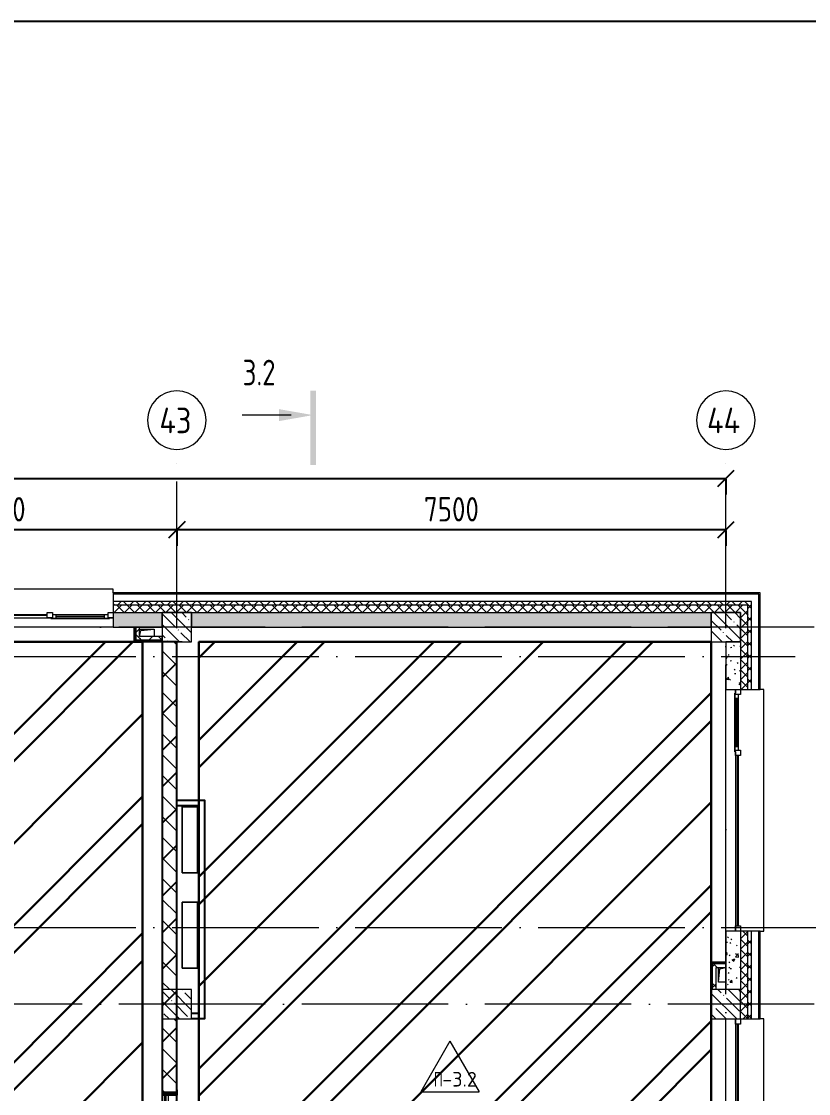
# Model space of a CAD drawing. Header units: millimetres. Extents: x -68946 to 690821, y -552984 to 293768.
# Drawn here: x 171179 to 181932, y -206151 to -191506 of the extents above; entities that cross this region are included whole.
import ezdxf

# ---------------------------------------------------------------- set-up
doc = ezdxf.new("R2010")
doc.units = ezdxf.units.MM
doc.linetypes.add('ADSK_Линия сетки', pattern=[2500, 2000, -250, 0, -250])
doc.linetypes.add('ADSK_Скрыто', pattern=[600, 300, -300])
doc.layers.get('Defpoints').update_dxf_attribs({"color": 250})
for name, color, linetype, lineweight in [('0) блоки', 250, 'Continuous', 25), ('1.2) Стяжка 6 вып.', 30, 'Continuous', 30), ('1.3) Звуко-изол           6 вып.', 90, 'Continuous', 30), ('1.4) Стяжка 6 вып.', 30, 'Continuous', 30), ('A-____-____-DIMS', 250, 'Continuous', 9), ('A-DETL-____-OTLN', 250, 'Continuous', 5), ('A-DETL-GENF-OTLN', 250, 'Continuous', 5), ('A-DOOR-____-MCUT', 250, 'Continuous', 5), ('A-DOOR-____-OTLN', 250, 'Continuous', 5), ('A-DOOR-FRAM-MCUT', 250, 'Continuous', 5), ('A-DOOR-FRAM-OTLN', 250, 'Continuous', 5), ('A-DOOR-GLAZ-MCUT', 250, 'Continuous', 5), ('A-FLOR-____-IDEN', 250, 'Continuous', 9), ('A-FLOR-____-OTLN', 250, 'Continuous', 9), ('A-GLAZ-____-MCUT', 250, 'Continuous', 9), ('A-GLAZ-____-OTLN', 250, 'Continuous', 5), ('A-WALL-____-MCUT', 250, 'Continuous', 13), ('A-WALL-____-PATT', 250, 'Continuous', 13), ('A-WALL-FNSH-MCUT', 250, 'Continuous', 13), ('G-____-____-SYMB', 250, 'ADSK_Скрыто', 9), ('I-WALL-____-OTLN', 250, 'Continuous', 9), ('S-COLS-____-MCUT', 250, 'Continuous', 25), ('S-COLS-____-OTLN', 250, 'Continuous', 9), ('S-GRID-____-IDEN', 250, 'Continuous', 9), ('S-GRID-____-OTLN', 250, 'Continuous', 9), ('Обобщенные модели', 250, 'Continuous', 9)]:
    doc.layers.add(name, color=color, linetype=linetype, lineweight=lineweight)
doc.styles.add('GOST Common', font='', dxfattribs={"width": 0.9, "height": 350})
doc.styles.add('GOST Common_2', font='', dxfattribs={"width": 0.8, "height": 350})
doc.styles.add('ISOCPEUR_2', font='isocpeur.ttf', dxfattribs={"height": 160})
doc.styles.get("Standard").update_dxf_attribs({"font": 'ГОСТ тип А.ttf'})
doc.styles.get('GOST Common').set_extended_font_data('GOST Common')
doc.styles.get('GOST Common_2').set_extended_font_data('GOST Common')
doc.dimstyles.new('А3', dxfattribs={"dimtxt": 333, "dimasz": 222, "dimexe": 222, "dimexo": 111, "dimgap": 111, "dimtad": 1, "dimtoh": 1, "dimdec": 0, "dimrnd": 0.0015, "dimzin": 0, "dimdsep": 46, "dimtxsty": 'Standard', "dimblk": 'OBLIQUE', "dimcen": 0, "dimclrd": 7, "dimclre": 7, "dimclrt": 7, "dimadec": 0, "dimazin": 0, "dimtfac": 1, "dimtdec": 0, "dimtofl": 0, "dimtmove": 0, "dimatfit": 3, "dimfxl": 1, "dimtolj": 1, "dimtzin": 0, "dimarcsym": 0})
pattern_1 = [(135, (28052.9, -258555.93), (-84.85281, -84.85281), []), (225, (28052.9, -258555.93), (84.85281, -84.85281), [])]
pattern_2 = [(45, (28052.91, -258555.93), (-70.71068, 70.71068), []), (135, (28052.91, -258555.93), (-70.71068, -70.71068), [])]
pattern_3 = [(135, (28052.9, -258555.93), (-142.5612, -142.5612), []), (135, (28195.47, -258555.93), (-142.5612, -142.5612), [252.016, -50.403, 3.353, -47.05])]
pattern_4 = [(50, (28052.9, -258555.93), (364.36793, -31.8783), [38.1, -419.1]), (355, (28052.9, -258555.93), (-70.48585, 382.1133), [30.48, -335.28]), (100.451, (28083.27, -258558.6), (293.885, 350.2334), [32.38, -356.18]), (46.184, (28052.9, -258454.33), (542.1585, -84.0858), [57.15, -628.65]), (96.636, (28098.1, -258461.34), (474.8049, 494.8554), [48.57, -534.27]), (351.184, (28052.9, -258454.33), (474.8102, 494.85), [45.72, -502.92]), (21, (28103.7, -258479.73), (303.22847, -204.53046), [38.1, -419.1]), (326, (28103.7, -258479.73), (123.6039, 368.37604), [30.48, -335.28]), (71.451, (28128.97, -258496.77), (426.8341, 163.8427), [32.38, -356.18]), (37.5, (28052.9, -258555.93), (6.17665, 169.11015), [16.764, -314.452, 16.764, -323.596, -336.55]), (37.5, (28052.9, -258555.93), (6.17665, 169.11015), [-671.576, 16.764, -319.786]), (7.5, (28052.9, -258555.93), (133.63888, 200.3615), [16.764, -177.292, 16.764, -306.832, -128.27]), (7.5, (28052.9, -258555.93), (133.63888, 200.3615), [-517.652, 16.764, -111.506]), (327.5, (27939.62, -258555.93), (271.18182, -11.45836), [16.764, -110.236, 16.764, -379.476, -525.78]), (327.5, (27939.62, -258555.93), (271.18182, -11.45836), [-523.24, 16.764, -509.016]), (317.5, (27888.82, -258555.93), (296.2585, 50.85285), [16.764, -148.336, 16.764, -246.38, -373.38]), (317.5, (27888.82, -258555.93), (296.2585, 50.85285), [-428.244, 16.764, -356.616])]
pattern_5 = [(45, (28052.9, -258555.93), (-141.42136, 141.42136), []), (135, (28052.9, -258555.93), (-141.42136, -141.42136), [])]

# ---------------------------------------------------------------- blocks, each defined once
blk = doc.blocks.new('Окно_СКБ_2Ст1 - Окно_СКБ_2Ст 3300_ОК2л-29018870-АР1_Маркировочный план 3 этажа секция 2_3')
at = {"layer": 'A-GLAZ-____-MCUT'}
for p, q in [((-1650, -195), (-1650, -125)), ((-1650, -125), (-1580, -125)), ((-1580, -125), (-1580, -195)), ((-820, -195), (-820, -125)), ((-820, -125), (-750, -125)), ((-750, -125), (-750, -195)), ((1580, -195), (1580, -125)), ((1580, -125), (1650, -125)), ((1650, -125), (1650, -195)), ((-1580, -195), (-1650, -195)), ((-1580, -195), (-1600, -195)), ((-1600, -195), (-1600, -205)), ((-1600, -205), (-800, -205)), ((-800, -205), (-1600, -205)), ((-820, -155), (-1580, -155)), ((-1580, -155), (-1580, -195)), ((-1530, -205), (-1530, -155)), ((-870, -205), (-870, -155)), ((-820, -195), (-820, -155)), ((-750, -195), (-820, -195)), ((-800, -195), (-820, -195)), ((-800, -205), (-800, -195)), ((1650, -195), (1580, -195))]:
    blk.add_line(p, q, dxfattribs=at)
at = {"layer": 'A-GLAZ-____-MCUT', "lineweight": 5}
for p, q in [((-1530, -175), (-870, -175)), ((-870, -185), (-1530, -185)), ((1580, -155), (-750, -155)), ((1580, -165), (-750, -165))]:
    blk.add_line(p, q, dxfattribs=at)
at = {"layer": 'A-GLAZ-____-OTLN'}
for p, q in [((-1650, -195), (-1600, -195)), ((-800, -195), (1650, -195))]:
    blk.add_line(p, q, dxfattribs=at)
blk = doc.blocks.new('Окно_СКБ_2Ст1 - Окно_СКБ_2Ст 3300_ОК2-29018964-АР1_Маркировочный план 3 этажа секция 2_3')
at = {"layer": 'A-GLAZ-____-MCUT'}
for p, q in [((-1650, -195), (-1650, -125)), ((-1650, -125), (-1580, -125)), ((-1580, -125), (-1580, -195)), ((750, -195), (750, -125)), ((750, -125), (820, -125)), ((820, -125), (820, -195)), ((1580, -195), (1580, -125)), ((1580, -125), (1650, -125)), ((1650, -125), (1650, -195)), ((-1580, -195), (-1650, -195)), ((820, -195), (750, -195)), ((820, -195), (800, -195)), ((800, -195), (800, -205)), ((800, -205), (1600, -205)), ((1600, -205), (800, -205)), ((1580, -155), (820, -155)), ((820, -155), (820, -195)), ((870, -205), (870, -155)), ((1530, -205), (1530, -155)), ((1580, -195), (1580, -155)), ((1650, -195), (1580, -195)), ((1600, -195), (1580, -195)), ((1600, -205), (1600, -195))]:
    blk.add_line(p, q, dxfattribs=at)
at = {"layer": 'A-GLAZ-____-MCUT', "lineweight": 5}
for p, q in [((750, -155), (-1580, -155)), ((750, -165), (-1580, -165)), ((870, -175), (1530, -175)), ((1530, -185), (870, -185))]:
    blk.add_line(p, q, dxfattribs=at)
at = {"layer": 'A-GLAZ-____-OTLN'}
for p, q in [((-1650, -195), (800, -195)), ((1600, -195), (1650, -195))]:
    blk.add_line(p, q, dxfattribs=at)
blk = doc.blocks.new('WNW_Отлив1 - Отлив_металлический 2-28598290-АР1_Маркировочный план 3 этажа секция 2_3')
at = {"layer": 'A-GLAZ-____-OTLN'}
for p, q in [((1650, 320), (-1650, 320)), ((-1650, 320), (-1650, 270)), ((1650, 270), (1650, 320))]:
    blk.add_line(p, q, dxfattribs=at)
blk = doc.blocks.new('Дверь_СКБ_2Ст_Фрамуга2 - Н_ВВ-3_2500x2600h_Учебные помещения_Фрамуга слева-V1-АР1_Маркировочный план 3 этажа секция 2_3')
at = {"layer": 'A-DOOR-____-OTLN'}
h = blk.add_hatch(dxfattribs=at)
h.set_pattern_fill('FP_3', color=256, style=0, pattern_type=2)
h.set_pattern_definition([(135, (1051.41, 164.685), (-14.1421, -14.1421), []), (225, (1051.41, 164.685), (14.1421, -14.1421), [])])
h.paths.add_polyline_path([(1237.5, 100), (1237.5, -100), (1262.5, -100), (1262.5, 100)])
at = {"layer": 'A-DOOR-FRAM-OTLN'}
h = blk.add_hatch(dxfattribs=at)
h.set_pattern_fill('FP_4', color=256, style=0, pattern_type=2)
h.set_pattern_definition([(45, (-1071.384, 164.685), (-14.1421, 14.1421), []), (135, (-1071.384, 164.685), (-14.1421, -14.1421), [])])
h.paths.add_polyline_path([(-1237.5, -100), (-1212.5, -100), (-1212.5, 100), (-1237.5, 100)])
at = {"layer": 'A-DOOR-____-MCUT'}
for p, q in [((-1187.5, 1100), (-1187.5, 100)), ((-1137.5, 1100), (-1187.5, 1100)), ((-1137.5, 100), (-1137.5, 1100)), ((-1187.5, 100), (-1137.5, 100))]:
    blk.add_line(p, q, dxfattribs=at)
at = {"layer": 'A-DOOR-____-OTLN'}
for centre, radius, start, end in [((-1197.5, 100), 500, 360, 30), ((-177.5, 100), 520, 150, 180)]:
    blk.add_arc(centre, radius, start, end, dxfattribs=at)
at = {"layer": 'A-DOOR-FRAM-MCUT'}
for p, q in [((-1197.5, 108), (-1267.5, 108)), ((-1267.5, 108), (-1267.5, 100)), ((-1267.5, 100), (-1197.5, 100)), ((-1212.5, 100), (-1237.5, 100)), ((-1237.5, 100), (-1237.5, -100)), ((-1187.5, 100), (-1212.5, 100)), ((-1212.5, 100), (-1212.5, 20)), ((-1212.5, -100), (-1212.5, 100)), ((-1212.5, 20), (-1177.5, 20)), ((-1197.5, 20), (-1212.5, 20)), ((-1212.5, 20), (-1212.5, -100)), ((-1197.5, 100), (-1197.5, 108)), ((-1197.5, -100), (-1197.5, 20)), ((-1187.5, 60), (-1187.5, 100)), ((-1177.5, 60), (-1187.5, 60)), ((-1177.5, 20), (-1177.5, 60)), ((-187.5, 60), (-197.5, 60)), ((-197.5, 60), (-197.5, 20)), ((-197.5, 20), (-162.5, 20)), ((-187.5, 100), (-187.5, 60)), ((-162.5, 100), (-187.5, 100)), ((-177.5, 108), (-177.5, 100)), ((-107.5, 108), (-177.5, 108)), ((-177.5, 100), (-177.5, 20)), ((-177.5, 12), (-177.5, 20)), ((-107.5, 12), (-177.5, 12)), ((-62.5, 100), (-162.5, 100)), ((-162.5, 20), (-162.5, 100)), ((-162.5, 20), (-162.5, 100)), ((-62.5, 20), (-162.5, 20)), ((-117.5, 108), (-117.5, 100)), ((-47.5, 108), (-117.5, 108)), ((-117.5, 20), (-117.5, 12)), ((-117.5, 12), (-47.5, 12)), ((-107.5, 100), (-107.5, 108)), ((-107.5, 20), (-107.5, 12)), ((-62.5, 100), (-62.5, 20)), ((-47.5, 100), (-47.5, 108)), ((-47.5, 100), (-47.5, 20)), ((-47.5, 100), (1237.5, 100)), ((-47.5, 12), (-47.5, 20)), ((1237.5, 20), (-47.5, 20)), ((1292.5, 108), (1222.5, 108)), ((1222.5, 108), (1222.5, 100)), ((1222.5, 100), (1222.5, 20)), ((1222.5, 100), (1292.5, 100)), ((1237.5, 20), (1222.5, 20)), ((1222.5, 20), (1222.5, -100)), ((1237.5, 100), (1237.5, 20)), ((1262.5, 100), (1237.5, 100)), ((1237.5, 100), (1237.5, -100)), ((1237.5, -100), (1237.5, 20)), ((1262.5, -100), (1262.5, 100)), ((1292.5, 100), (1292.5, 108)), ((-1197.5, -100), (-1267.5, -100)), ((-1267.5, -100), (-1267.5, -108)), ((-1267.5, -108), (-1197.5, -108)), ((-1237.5, -100), (-1212.5, -100)), ((-1212.5, -100), (-1197.5, -100)), ((-1197.5, -108), (-1197.5, -100)), ((1222.5, -100), (1237.5, -100)), ((1292.5, -100), (1222.5, -100)), ((1222.5, -100), (1222.5, -108)), ((1222.5, -108), (1292.5, -108)), ((1237.5, -100), (1262.5, -100)), ((1292.5, -108), (1292.5, -100))]:
    blk.add_line(p, q, dxfattribs=at)
at = {"layer": 'A-DOOR-GLAZ-MCUT'}
for p, q in [((1222.5, 70), (-62.5, 70)), ((1222.5, 50), (-62.5, 50))]:
    blk.add_line(p, q, dxfattribs=at)
blk = doc.blocks.new('BSC_Колонна _Прямоугольная - 400x400-V104-АР1_Маркировочный план 3 этажа секция 2_3')
at = {"layer": 'S-COLS-____-OTLN', "lineweight": 5}
h = blk.add_hatch(dxfattribs=at)
h.set_pattern_fill('FP_79', color=256, style=0, pattern_type=2)
h.set_pattern_definition([(135, (-145249.98, -53625), (-142.56192, -142.56192), []), (135, (-145107.42, -53625), (-142.56192, -142.56192), [252.016, -50.403, 3.353, -47.05])])
h.paths.add_polyline_path([(64, -200), (200, -200), (200, 200), (-200, 200), (-200, -200), (0, -200)])
at = {"layer": 'S-COLS-____-MCUT', "lineweight": 5}
for p, q in [((200, 200), (-200, 200)), ((-200, 200), (-200, -200)), ((200, -200), (200, 200)), ((-200, -200), (200, -200))]:
    blk.add_line(p, q, dxfattribs=at)
blk = doc.blocks.new('BSC_Колонна _Прямоугольная - 400x400-V105-АР1_Маркировочный план 3 этажа секция 2_3')
at = {"layer": 'S-COLS-____-OTLN', "lineweight": 5}
h = blk.add_hatch(dxfattribs=at)
h.set_pattern_fill('FP_80', color=256, style=0, pattern_type=2)
h.set_pattern_definition([(135, (-152749.98, -53625), (-142.56192, -142.56192), []), (135, (-152607.42, -53625), (-142.56192, -142.56192), [252.016, -50.403, 3.353, -47.05])])
h.paths.add_polyline_path([(0, -200), (200, -200), (200, 200), (-200, 200), (-200, -200), (-88, -200)])
at = {"layer": 'S-COLS-____-MCUT', "lineweight": 5}
for p, q in [((200, 200), (-200, 200)), ((-200, 200), (-200, -200)), ((200, -200), (200, 200)), ((-200, -200), (200, -200))]:
    blk.add_line(p, q, dxfattribs=at)
blk = doc.blocks.new('_Wn_-As_OpeningMEP_floor__Rectangular - _Wn_-As_OpeningMEP_floor__Rectangular-34851889-АР1_Маркировочный план 3 этажа секция 2_3')
at = {"layer": 'A-DETL-GENF-OTLN', "lineweight": 5}
for p, q in [((-32, 132), (50, 150)), ((-50, -50), (-32, 132))]:
    blk.add_line(p, q, dxfattribs=at)
blk = doc.blocks.new('_Wn_-As_OpeningMEP_floor__Rectangular - _Wn_-As_OpeningMEP_floor__Rectangular-35307840-АР1_Маркировочный план 3 этажа секция 2_3')
at = {"layer": 'A-DETL-GENF-OTLN', "lineweight": 5}
for p, q in [((-100, 0), (-82, 82)), ((-82, 82), (100, 100))]:
    blk.add_line(p, q, dxfattribs=at)
blk = doc.blocks.new('Ось сетки - Круг_Ø8 мм-39983606-АР1_Маркировочный план 3 этажа секция 2_3')
at = {"layer": 'S-GRID-____-IDEN'}
for start, end in [(360, 180), (180, 360)]:
    blk.add_arc((0, 0), 4, start, end, dxfattribs=at)
blk = doc.blocks.new('_Oblique')
at = {"color": 0, "linetype": 'ByBlock', "lineweight": -2}
blk.add_line((-0.5, -0.5), (0.5, 0.5), dxfattribs=at)
blk = doc.blocks.new('*D4423')
at = {"layer": 'A-____-____-DIMS', "color": 7, "lineweight": -2, "transparency": 16777216}
for p, q in [((168403, -198447), (173303, -198447)), ((168403, -198458), (168403, -198669)), ((173303, -198458), (173303, -198669))]:
    blk.add_line(p, q, dxfattribs=at)
at = {"layer": 'Defpoints', "color": 0, "lineweight": 30, "transparency": 16777216}
for p in [(168403, -198347), (173303, -198347), (173303, -198447)]:
    blk.add_point(p, dxfattribs=at)
at = {"layer": 'A-____-____-DIMS', "color": 7, "lineweight": -2, "transparency": 16777216, "xscale": 222, "yscale": 222, "zscale": 222, "rotation": 180}
blk.add_blockref('_Oblique', (168403, -198447), dxfattribs=at)
at = {"layer": 'A-____-____-DIMS', "color": 7, "lineweight": -2, "transparency": 16777216, "xscale": 222, "yscale": 222, "zscale": 222}
blk.add_blockref('_Oblique', (173303, -198447), dxfattribs=at)
at = {"layer": 'A-____-____-DIMS', "color": 7, "transparency": 16777216, "insert": (170853, -198170), "char_height": 333, "width": 2.57, "attachment_point": 5}
blk.add_mtext('\\A1;4900', dxfattribs=at)
blk = doc.blocks.new('*D4424')
at = {"layer": 'A-____-____-DIMS', "color": 7, "lineweight": -2, "transparency": 16777216}
for p, q in [((173303, -198447), (180803, -198447)), ((173303, -198458), (173303, -198669)), ((180803, -198458), (180803, -198669))]:
    blk.add_line(p, q, dxfattribs=at)
at = {"layer": 'Defpoints', "color": 0, "lineweight": 30, "transparency": 16777216}
for p in [(173303, -198347), (180803, -198347), (180803, -198447)]:
    blk.add_point(p, dxfattribs=at)
at = {"layer": 'A-____-____-DIMS', "color": 7, "lineweight": -2, "transparency": 16777216, "xscale": 222, "yscale": 222, "zscale": 222, "rotation": 180}
blk.add_blockref('_Oblique', (173303, -198447), dxfattribs=at)
at = {"layer": 'A-____-____-DIMS', "color": 7, "lineweight": -2, "transparency": 16777216, "xscale": 222, "yscale": 222, "zscale": 222}
blk.add_blockref('_Oblique', (180803, -198447), dxfattribs=at)
at = {"layer": 'A-____-____-DIMS', "color": 7, "transparency": 16777216, "insert": (177053, -198170), "char_height": 333, "width": 2.48, "attachment_point": 5}
blk.add_mtext('\\A1;7500', dxfattribs=at)
blk = doc.blocks.new('*D4426')
at = {"layer": 'A-____-____-DIMS', "color": 7, "lineweight": -2, "transparency": 16777216}
for p, q in [((97203, -197747), (180803, -197747)), ((97203, -197758), (97203, -197969)), ((180803, -197758), (180803, -197969))]:
    blk.add_line(p, q, dxfattribs=at)
at = {"layer": 'Defpoints', "color": 0, "lineweight": 30, "transparency": 16777216}
for p in [(97203, -197647), (180803, -197647), (180803, -197747)]:
    blk.add_point(p, dxfattribs=at)
at = {"layer": 'A-____-____-DIMS', "color": 7, "lineweight": -2, "transparency": 16777216, "xscale": 222, "yscale": 222, "zscale": 222, "rotation": 180}
blk.add_blockref('_Oblique', (97203, -197747), dxfattribs=at)
at = {"layer": 'A-____-____-DIMS', "color": 7, "lineweight": -2, "transparency": 16777216, "xscale": 222, "yscale": 222, "zscale": 222}
blk.add_blockref('_Oblique', (180803, -197747), dxfattribs=at)
at = {"layer": 'A-____-____-DIMS', "color": 7, "transparency": 16777216, "insert": (139003, -197470), "char_height": 333, "width": 3.1, "attachment_point": 5}
blk.add_mtext('\\A1;83600', dxfattribs=at)
blk = doc.blocks.new('AAR_СКБ_Марка_Перекрытия - Марка пола-17325028-АР1_Маркировочный план 3 этажа секция 2_3')
at = {"layer": 'A-FLOR-____-IDEN'}
for p, q in [((0, 6.93), (-4, 0)), ((0, 6.93), (4, 0)), ((-4, 0), (4, 0))]:
    blk.add_line(p, q, dxfattribs=at)
blk = doc.blocks.new('Разрез - Номер вида спереди_3_5 мм-32550530-АР1_Маркировочный план 3 этажа секция 2_3')
at = {"layer": 'G-____-____-SYMB', "linetype": 'Continuous'}
for points in [[(9.8, 0.4), (9.8, -0.39), (-0.33, -0.39), (-0.33, 0.4)], [(2.18, -4.67), (3, 0), (3.82, -4.67)]]:
    blk.add_hatch(color=256, dxfattribs=at).paths.add_polyline_path(points)
at = {"layer": 'G-____-____-SYMB', "linetype": 'Continuous', "lineweight": 20}
blk.add_line((3, -3), (3, -9.66), dxfattribs=at)

msp = doc.modelspace()

# ---------------------------------------------------------------- hatches: boundary and pattern name
at = {"layer": '0) блоки'}
h = msp.add_hatch(dxfattribs=at)
h.set_pattern_fill('ANSI31', color=256, scale=111)
h.set_pattern_definition([(45, (15765.3, -311451.93), (-249.2021, 249.2021), [])])
h.paths.add_polyline_path([(173103.2025, -258330.9286), (173303.2245, -258330.9286), (173302.9057, -199980.9286), (173102.8838, -199980.9286)])
at = {"layer": '1.2) Стяжка 6 вып.', "lineweight": 30}
h = msp.add_hatch(dxfattribs=at)
h.set_pattern_fill('ANSI31', color=256, scale=333)
h.paths.add_polyline_path([(168744.8482, -232848.7237), (165003.6855, -232848.7237), (165003.6855, -230577.8929), (168744.8482, -230577.8929), (168744.8482, -224829.3261), (164833.2162, -224829.3261), (164833.2162, -221125.1731), (168744.8482, -221125.1731), (168744.8482, -213028.6273), (164947.8838, -213028.6273), (164947.8838, -210186.4206), (168744.8482, -210186.4206), (168744.8482, -199980.9286), (172833.1936, -199980.9286), (172833.1936, -258343.4286), (168744.8482, -258343.4286), (168744.8482, -248036.2565), (164977.9057, -248036.2565), (164977.9057, -245910.0791), (168744.8482, -245910.0791)])
h = msp.add_hatch(dxfattribs=at)
h.set_pattern_fill('ANSI31', color=256, scale=333)
h.paths.add_polyline_path([(173602.9057, -210485.9286), (180602.8838, -210485.9286), (180602.8838, -199980.9286), (173602.9057, -199980.9286)])
at = {"layer": '1.3) Звуко-изол           6 вып.', "lineweight": 30}
h = msp.add_hatch(dxfattribs=at)
h.set_pattern_fill('ANSI31', color=256, scale=500)
h.paths.add_polyline_path([(168744.8482, -232848.7237), (165003.6855, -232848.7237), (165003.6855, -230577.8929), (168744.8482, -230577.8929), (168744.8482, -224829.3261), (164833.2162, -224829.3261), (164833.2162, -221125.1731), (168744.8482, -221125.1731), (168744.8482, -213028.6273), (164947.8838, -213028.6273), (164947.8838, -210186.4206), (168744.8482, -210186.4206), (168744.8482, -199980.9286), (172833.1936, -199980.9286), (172833.1936, -258343.4286), (168744.8482, -258343.4286), (168744.8482, -248036.2565), (164977.9057, -248036.2565), (164977.9057, -245910.0791), (168744.8482, -245910.0791)])
h = msp.add_hatch(dxfattribs=at)
h.set_pattern_fill('ANSI31', color=256, scale=500)
h.paths.add_polyline_path([(173602.9057, -210485.9286), (180602.8838, -210485.9286), (180602.8838, -199980.9286), (173602.9057, -199980.9286)])
at = {"layer": '1.4) Стяжка 6 вып.', "lineweight": 30}
h = msp.add_hatch(dxfattribs=at)
h.set_pattern_fill('ANSI32', color=256, scale=333)
h.paths.add_polyline_path([(168744.8482, -232848.7237), (165003.6855, -232848.7237), (165003.6855, -230577.8929), (168744.8482, -230577.8929), (168744.8482, -224829.3261), (164833.2162, -224829.3261), (164833.2162, -221125.1731), (168744.8482, -221125.1731), (168744.8482, -213028.6273), (164947.8838, -213028.6273), (164947.8838, -210186.4206), (168744.8482, -210186.4206), (168744.8482, -199980.9286), (172833.1936, -199980.9286), (172833.1936, -258343.4286), (168744.8482, -258343.4286), (168744.8482, -248036.2565), (164977.9057, -248036.2565), (164977.9057, -245910.0791), (168744.8482, -245910.0791)])
h = msp.add_hatch(dxfattribs=at)
h.set_pattern_fill('ANSI32', color=256, scale=333)
h.paths.add_polyline_path([(173602.9057, -210485.9286), (180602.8838, -210485.9286), (180602.8838, -199980.9286), (173602.9057, -199980.9286)])
at = {"layer": 'A-WALL-____-PATT', "lineweight": 15}
h = msp.add_hatch(dxfattribs=at)
h.set_pattern_fill('FP_48', color=256, style=0, pattern_type=2)
h.set_pattern_definition(pattern_1)
h.paths.add_polyline_path([(181152.9057, -199480.9286), (181152.8838, -199430.9286), (172431.9051, -199430.9286), (172431.9051, -199480.9286), (181102.9057, -199480.9286)])
h.paths.add_polyline_path([(169120.9935, -199480.9286), (169131.9051, -199480.9286), (169131.9051, -199430.9286), (167867.9057, -199430.9286), (167867.9057, -199480.9286), (168783.0927, -199480.9286)])
h.paths.add_polyline_path([(165884.5643, -199480.9286), (166667.9057, -199480.9286), (166667.9057, -199430.9286), (164452.8838, -199430.9286), (164452.8838, -199480.9286), (164761.7016, -199480.9286)])
h = msp.add_hatch(dxfattribs=at)
h.set_pattern_fill('FP_49', color=256, style=0, pattern_type=2)
h.set_pattern_definition(pattern_2)
h.paths.add_polyline_path([(173102.8838, -199580.9286), (181102.9057, -199580.9286), (181102.8838, -199480.9286), (172431.9051, -199480.9286), (172431.9051, -199580.9286), (172992.8838, -199580.9286)])
h.paths.add_polyline_path([(169120.9935, -199580.9286), (169131.9051, -199580.9286), (169131.9051, -199480.9286), (167867.9057, -199480.9286), (167867.9057, -199580.9286), (168783.0927, -199580.9286)])
h.paths.add_polyline_path([(164751.9057, -199580.9286), (166667.9057, -199580.9286), (166667.9057, -199480.9286), (164552.8838, -199480.9286), (164552.9057, -199580.9276), (164751.4057, -199580.9286)])
h = msp.add_hatch(dxfattribs=at)
h.set_pattern_fill('FP_124', color=256, style=0, pattern_type=2)
h.set_pattern_definition(pattern_4)
h.paths.add_polyline_path([(173102.8838, -199780.9286), (173102.8838, -199580.9286), (172431.9051, -199580.9286), (172431.9051, -199780.9286), (172992.8838, -199780.9286)])
h.paths.add_polyline_path([(173502.8838, -199780.9286), (180602.8838, -199780.9286), (180602.8838, -199580.9286), (173502.8838, -199580.9286)])
h.paths.add_polyline_path([(168783.0927, -199780.9286), (169131.9051, -199780.9286), (169131.9051, -199580.9286), (168502.9057, -199580.9286), (168502.9057, -199780.9286), (168768.8205, -199780.9286)])
h = msp.add_hatch(dxfattribs=at)
h.set_pattern_fill('FP_49', color=256, style=0, pattern_type=2)
h.set_pattern_definition(pattern_2)
h.paths.add_polyline_path([(181002.9057, -258730.9286), (181102.9057, -258730.9286), (181102.9057, -257930.9292), (181002.9057, -257930.9292), (181002.9057, -258530.9286)])
h.paths.add_polyline_path([(181002.9057, -256230.9292), (181102.9057, -256230.9292), (181102.9057, -255530.9292), (181002.9057, -255530.9292)])
h.paths.add_polyline_path([(181102.9057, -254630.9292), (181102.9057, -253430.9292), (181002.9057, -253430.9292), (181002.9057, -254630.9292)])
h.paths.add_polyline_path([(181102.9057, -250130.9292), (181102.9057, -248930.9292), (181002.9057, -248930.9292), (181002.9057, -250130.9292)])
h.paths.add_polyline_path([(181102.9057, -247230.9292), (181102.9057, -246530.9292), (181002.9057, -246530.9292), (181002.9057, -247230.9292)])
h.paths.add_polyline_path([(181002.9057, -245630.9286), (181102.9057, -245630.9286), (181102.9057, -244430.9292), (181002.9057, -244430.9292), (181002.9057, -245230.9286)])
h.paths.add_polyline_path([(181085.7461, -243530.9292), (181102.9057, -243530.9292), (181102.9057, -242830.9292), (181002.9057, -242830.9292), (181002.9057, -243530.9292)])
h.paths.add_polyline_path([(181102.9057, -241130.9292), (181102.9057, -239930.9292), (181002.9057, -239930.9292), (181002.9057, -241130.9292)])
h.paths.add_polyline_path([(181002.9057, -236630.9292), (181102.9057, -236630.9292), (181102.9057, -235430.9292), (181002.9057, -235430.9292), (181002.9057, -236230.9286)])
h.paths.add_polyline_path([(181002.9057, -232130.9292), (181102.9057, -232130.9292), (181102.9057, -230930.9292), (181002.9057, -230930.9292), (181002.9057, -231730.9286)])
h.paths.add_polyline_path([(181002.9057, -229230.9292), (181102.9057, -229230.9292), (181102.9057, -228530.9292), (181002.9057, -228530.9292), (181002.9057, -229168.7475)])
h.paths.add_polyline_path([(181102.9057, -227630.9292), (181102.9057, -226430.9292), (181002.9057, -226430.9292), (181002.9057, -227630.9292)])
h.paths.add_polyline_path([(181102.9057, -223130.9292), (181102.9057, -221930.9292), (181002.9057, -221930.9292), (181002.9057, -223130.9292)])
h.paths.add_polyline_path([(181002.9057, -218630.9292), (181102.9057, -218630.9292), (181102.9057, -217430.9286), (181002.9057, -217430.9286), (181002.9057, -217830.9286)])
h.paths.add_polyline_path([(181102.9057, -216530.9286), (181102.9057, -215830.9286), (181002.9057, -215830.9286), (181002.9057, -216530.9286)])
h.paths.add_polyline_path([(181002.9057, -214130.9286), (181102.9057, -214130.9286), (181102.9057, -212930.9286), (181002.9057, -212930.9286), (181002.9057, -213520.9292)])
h.paths.add_polyline_path([(181002.9057, -211230.9286), (181102.9057, -211230.9286), (181102.9057, -210530.9292), (181002.9057, -210530.9292), (181002.9057, -210830.9286)])
h.paths.add_polyline_path([(181102.9057, -209630.9292), (181102.9057, -208430.9292), (181002.9057, -208430.9292), (181002.9057, -209630.9292)])
h.paths.add_polyline_path([(181002.9057, -205130.9292), (181102.9057, -205130.9292), (181102.9057, -203930.9292), (181002.9057, -203930.9292), (181002.9057, -204730.9286)])
h.paths.add_polyline_path([(181102.9057, -200630.9292), (181102.9057, -199580.9286), (181002.9057, -199580.9286), (181002.9057, -200630.9292)])
h = msp.add_hatch(dxfattribs=at)
h.set_pattern_fill('FP_48', color=256, style=0, pattern_type=2)
h.set_pattern_definition(pattern_1)
h.paths.add_polyline_path([(181102.9057, -258830.9286), (181152.9057, -258830.6117), (181152.9057, -257930.9292), (181102.9057, -257930.9292), (181102.9057, -258734.6739)])
h.paths.add_polyline_path([(181152.9057, -256230.9292), (181152.9057, -255530.9292), (181102.9057, -255530.9292), (181102.9057, -256230.9292)])
h.paths.add_polyline_path([(181102.9057, -254630.9292), (181152.9057, -254630.9292), (181152.9057, -253430.9292), (181102.9057, -253430.9292), (181102.9057, -254230.9286)])
h.paths.add_polyline_path([(181102.9057, -250130.9292), (181152.9057, -250130.9292), (181152.9057, -248930.9292), (181102.9057, -248930.9292), (181102.9057, -250016.8744)])
h.paths.add_polyline_path([(181102.9057, -247230.9292), (181152.9057, -247230.9292), (181152.9057, -246530.9292), (181102.9057, -246530.9292)])
h.paths.add_polyline_path([(181102.9057, -245630.9286), (181152.9057, -245630.9286), (181152.9057, -244430.9292), (181102.9057, -244430.9292), (181102.9057, -245230.9286)])
h.paths.add_polyline_path([(181152.9057, -243530.9292), (181152.9057, -242830.9292), (181102.9057, -242830.9292), (181102.9057, -243530.9292)])
h.paths.add_polyline_path([(181102.9057, -241130.9292), (181152.9057, -241130.9292), (181152.9057, -239930.9292), (181102.9057, -239930.9292), (181102.9057, -240730.9286)])
h.paths.add_polyline_path([(181102.9057, -236630.9292), (181152.9057, -236630.9286), (181152.9057, -235430.9292), (181102.9057, -235430.9292), (181102.9057, -236230.9286)])
h.paths.add_polyline_path([(181102.9057, -232130.9292), (181152.9057, -232130.9292), (181152.9057, -230930.9292), (181102.9057, -230930.9292), (181102.9057, -231730.9286)])
h.paths.add_polyline_path([(181152.9057, -229230.9292), (181152.9057, -228530.9292), (181102.9057, -228530.9292), (181102.9057, -229230.9292)])
h.paths.add_polyline_path([(181102.9057, -227630.9292), (181152.9057, -227630.9292), (181152.9057, -226430.9292), (181102.9057, -226430.9292), (181102.9057, -227230.9286)])
h.paths.add_polyline_path([(181152.9057, -223130.9292), (181152.9057, -221930.9292), (181102.9057, -221930.9292), (181102.9057, -223130.9292)])
h.paths.add_polyline_path([(181102.9057, -218630.9292), (181152.9057, -218630.9292), (181152.9057, -217430.9286), (181102.9057, -217430.9286), (181102.9057, -217830.9286)])
h.paths.add_polyline_path([(181102.9057, -216530.9286), (181152.9057, -216530.9286), (181152.9057, -215830.9286), (181102.9057, -215830.9286), (181102.9057, -216130.928)])
h.paths.add_polyline_path([(181102.9057, -214130.9286), (181152.9057, -214130.9286), (181152.9057, -212930.9286), (181102.9057, -212930.9286), (181102.9057, -213520.9292)])
h.paths.add_polyline_path([(181102.9057, -211230.9286), (181152.9057, -211230.9286), (181152.9057, -210530.9292), (181102.9057, -210530.9292), (181102.9057, -210830.9286)])
h.paths.add_polyline_path([(181102.9057, -209630.9292), (181152.9057, -209630.9292), (181152.9057, -208430.9292), (181102.9057, -208430.9292)])
h.paths.add_polyline_path([(181102.9057, -205130.9292), (181152.9057, -205130.9292), (181152.9057, -203930.9292), (181102.9057, -203930.9292), (181102.9057, -204730.9286)])
h.paths.add_polyline_path([(181152.9057, -200630.9292), (181152.9057, -199480.9286), (181102.9057, -199480.9286), (181102.9057, -200630.9292)])
h = msp.add_hatch(dxfattribs=at)
h.set_pattern_fill('FP_52', color=256, style=0, pattern_type=2)
h.set_pattern_definition(pattern_5)
h.paths.add_polyline_path([(172790.3482, -199955.9286), (172790.3482, -199780.9286), (172740.3482, -199780.9286), (172740.3482, -199955.9286)])
h = msp.add_hatch(dxfattribs=at)
h.set_pattern_fill('FP_52', color=256, style=0, pattern_type=2)
h.set_pattern_definition(pattern_5)
h.paths.add_polyline_path([(173036.3378, -199955.9286), (173100.3838, -199955.9286), (173100.3838, -199905.9286), (172790.3482, -199905.9302), (172790.3482, -199955.9286), (173008.223, -199955.9286)])
h = msp.add_hatch(dxfattribs=at)
h.set_pattern_fill('FP_1', color=256, style=0, pattern_type=2)
h.set_pattern_definition([(135, (28053.11, -217405.93), (-141.42136, -141.42136), [])])
h.paths.add_polyline_path([(173166.8737, -204730.9286), (173302.8838, -204730.9286), (173303.1148, -199980.9286), (173103.1148, -199980.9286), (173102.8838, -204730.9286)])
h = msp.add_hatch(dxfattribs=at)
h.set_pattern_fill('FP_124', color=256, style=0, pattern_type=2)
h.set_pattern_definition(pattern_4)
h.paths.add_polyline_path([(180802.9057, -204730.9286), (181002.9057, -204730.9286), (181002.8838, -203930.9292), (180802.9057, -203930.9292), (180802.9057, -204672.1983)])
h.paths.add_polyline_path([(180959.602, -200630.9292), (181002.9057, -200630.9292), (181002.8838, -199980.9286), (180802.9057, -199981.3698), (180802.9057, -200630.9292), (180937.9525, -200630.9292)])
h = msp.add_hatch(dxfattribs=at)
h.set_pattern_fill('FP_52', color=256, style=0, pattern_type=2)
h.set_pattern_definition(pattern_5)
h.paths.add_polyline_path([(180620.8838, -204730.9286), (180670.8838, -204730.9286), (180670.8838, -204379.8093), (180620.8838, -204379.8093), (180620.8838, -204672.1983)])
h = msp.add_hatch(dxfattribs=at)
h.set_pattern_fill('FP_52', color=256, style=0, pattern_type=2)
h.set_pattern_definition(pattern_5)
h.paths.add_polyline_path([(180670.8838, -204429.8093), (180802.9057, -204429.8093), (180802.8838, -204379.8093), (180670.8838, -204379.8093), (180670.8838, -204428.7478)])
h = msp.add_hatch(dxfattribs=at)
h.set_pattern_fill('FP_1', color=256, style=0, pattern_type=2)
h.set_pattern_definition([(135, (28053.11, -222555.93), (-141.42136, -141.42136), [])])
h.paths.add_polyline_path([(173166.8737, -206130.8683), (173302.8838, -206130.8683), (173303.1148, -205130.9286), (173103.1148, -205130.9286), (173102.8838, -206130.8683)])
at = {"layer": 'S-COLS-____-OTLN', "lineweight": 5}
h = msp.add_hatch(dxfattribs=at)
h.set_pattern_fill('FP_19', color=256, style=0, pattern_type=2)
h.set_pattern_definition(pattern_3)
h.paths.add_polyline_path([(173103.0929, -199980.9286), (173502.8838, -199980.9286), (173502.8838, -199580.9286), (173102.8838, -199580.9286), (173102.8838, -199980.9286)])
h = msp.add_hatch(dxfattribs=at)
h.set_pattern_fill('FP_19', color=256, style=0, pattern_type=2)
h.set_pattern_definition(pattern_3)
h.paths.add_polyline_path([(180602.9057, -199980.9286), (181002.8838, -199980.9286), (181002.8825, -199580.9292), (180602.8838, -199580.9286), (180602.8838, -199980.9286)])

# ---------------------------------------------------------------- linework, layer by layer
at = {"color": 1}
msp.add_lwpolyline([(189545.5605, -191505.7893), (141899.2737, -191505.7893), (141899.2737, -264439.6787), (189545.5605, -264439.6787)], close=True, dxfattribs=at)
for points in [[(173303.0929, -202141.0355), (173677.9028, -202141.0355), (173677.9028, -205130.9286), (173502.8838, -205130.9286)], [(173303.0929, -202216.0355), (173602.9028, -202216.0355), (173602.9028, -205055.9286), (173502.8838, -205055.9286)]]:
    msp.add_lwpolyline(points)
at = {"layer": '0) блоки'}
msp.add_lwpolyline([(173103.2025, -258330.9286), (173303.2245, -258330.9286), (173302.9057, -199980.9286), (173102.8838, -199980.9286)], close=True, dxfattribs=at)
at = {"layer": '1.2) Стяжка 6 вып.', "lineweight": 30}
for points in [[(168744.8482, -221125.1731), (168744.8482, -213028.6273), (164947.8838, -213028.6273), (164947.8838, -210186.4206), (168744.8482, -210186.4206), (168744.8482, -199980.9286), (172833.1936, -199980.9286), (172833.1936, -258343.4286), (168744.8482, -258343.4286), (168744.8482, -248036.2565), (164977.9057, -248036.2565), (164977.9057, -245910.0791), (168744.8482, -245910.0791), (168744.8482, -232848.7237), (165003.6855, -232848.7237), (165003.6855, -230577.8929), (168744.8482, -230577.8929), (168744.8482, -224829.3261), (164833.2162, -224829.3261), (164833.2162, -221125.1731)], [(173602.9057, -210485.9286), (180602.8838, -210485.9286), (180602.8838, -199980.9286), (173602.9057, -199980.9286)]]:
    msp.add_lwpolyline(points, close=True, dxfattribs=at)
at = {"layer": 'A-DETL-____-OTLN'}
for p, q in [((173652.9057, -199780.9286), (173582.9057, -199780.9286)), ((173372.9057, -199980.9286), (173122.9057, -199980.9286))]:
    msp.add_line(p, q, dxfattribs=at)
at = {"layer": 'A-FLOR-____-OTLN', "lineweight": 5}
for p, q in [((172792.8838, -199905.9286), (172792.8838, -199805.9286)), ((172792.8838, -199805.9286), (172992.8838, -199805.9286)), ((172992.8838, -199805.9286), (172992.8838, -199905.9286)), ((173102.8838, -199980.9286), (173100.3838, -199980.9286)), ((180702.8838, -204630.9286), (180702.8838, -204430.9286)), ((180702.8838, -204430.9286), (180802.8838, -204430.9286)), ((180802.8838, -204630.9286), (180702.8838, -204630.9286))]:
    msp.add_line(p, q, dxfattribs=at)
at = {"layer": 'A-WALL-____-MCUT', "color": 10, "lineweight": 15}
for p, q in [((172431.9051, -199330.9286), (172431.9051, -199430.9286)), ((172431.9051, -199480.9286), (172431.9051, -199580.9286)), ((173102.8838, -199580.9286), (173502.8838, -199580.9286)), ((180602.8838, -199580.9286), (181002.9057, -199580.9286)), ((181002.9057, -199580.9286), (181002.9057, -199980.9286)), ((181002.9057, -200630.9292), (181102.9057, -200630.9292)), ((181152.9057, -200630.9292), (181252.9057, -200630.9292)), ((181102.9057, -203930.9292), (181002.9057, -203930.9292)), ((181252.9057, -203930.9292), (181152.9057, -203930.9292)), ((181002.9057, -205130.9292), (181102.9057, -205130.9292)), ((181152.9057, -205130.9292), (181252.9057, -205130.9292))]:
    msp.add_line(p, q, dxfattribs=at)
at = {"layer": 'A-WALL-____-MCUT', "lineweight": 15}
for p, q in [((181252.9057, -199330.9286), (172431.9051, -199330.9286)), ((181252.9057, -200630.9292), (181252.9057, -199330.9286)), ((173102.8838, -199780.9286), (173102.8838, -199580.9286)), ((173502.8838, -199580.9286), (173502.8838, -199780.9286)), ((180602.8838, -199780.9286), (180602.8838, -199580.9286)), ((172727.8482, -199780.9286), (172727.8482, -199968.4286)), ((173100.3838, -199968.4286), (172727.8482, -199968.4286)), ((181002.9057, -199980.9286), (180802.9057, -199980.9286)), ((181252.9057, -205130.9292), (181252.9057, -203930.9292)), ((180608.3838, -204730.9286), (180608.3838, -204367.3093)), ((180802.9067, -204367.3093), (180608.3838, -204367.3093))]:
    msp.add_line(p, q, dxfattribs=at)
at = {"layer": 'A-WALL-____-MCUT', "color": 7, "lineweight": 15}
for p, q in [((172431.9051, -199430.9286), (172431.9051, -199480.9286)), ((181152.9057, -199430.9286), (172431.9051, -199430.9286)), ((181152.9057, -200630.9292), (181152.9057, -199430.9286)), ((181102.9057, -199480.9286), (172431.9051, -199480.9286)), ((172431.9051, -199580.9286), (173102.8838, -199580.9286)), ((172431.9051, -199580.9286), (172431.9051, -199780.9286)), ((173502.8838, -199580.9286), (180602.8838, -199580.9286)), ((181102.9057, -200630.9292), (181102.9057, -199480.9286)), ((172431.9051, -199780.9286), (173102.8838, -199780.9286)), ((172790.3482, -199780.9286), (172740.3482, -199780.9286)), ((172740.3482, -199780.9286), (172740.3482, -199955.9286)), ((172790.3482, -199905.9286), (172790.3482, -199780.9286)), ((173502.8838, -199780.9286), (180602.8838, -199780.9286)), ((173100.3838, -199955.9286), (172740.3482, -199955.9286)), ((173100.3838, -199905.9286), (172790.3482, -199905.9286)), ((173100.3838, -199955.9286), (173100.3838, -199905.9286)), ((173103.0929, -204730.9286), (173103.0929, -199980.9286)), ((173372.8838, -199980.9286), (173122.8838, -199980.9286)), ((173303.0929, -204730.9286), (173303.0929, -199980.9286)), ((180802.9057, -199980.9286), (180802.9057, -200630.9292)), ((181002.9057, -199980.9286), (181002.9057, -200630.9292)), ((180802.9057, -200630.9292), (181002.9057, -200630.9292)), ((181102.9057, -200630.9292), (181152.9057, -200630.9292)), ((180802.9057, -203930.9292), (180802.9057, -204730.9286)), ((181002.9057, -203930.9292), (180802.9057, -203930.9292)), ((181002.9057, -203930.9292), (181002.9057, -204730.9286)), ((181152.9057, -203930.9292), (181102.9057, -203930.9292)), ((181102.9057, -205130.9292), (181102.9057, -203930.9292)), ((181152.9057, -205130.9292), (181152.9057, -203930.9292)), ((180620.8838, -204730.9286), (180620.8838, -204379.8093)), ((180802.9067, -204379.8093), (180620.8838, -204379.8093)), ((180670.8838, -204730.9286), (180670.8838, -204429.8093)), ((180670.8838, -204429.8093), (180802.9067, -204429.8093)), ((180802.9067, -204429.8093), (180802.9067, -204379.8093)), ((173103.0929, -205130.9286), (173103.0929, -206100.8683)), ((173303.0929, -206100.8683), (173303.0929, -205130.9286)), ((181102.9057, -205130.9292), (181152.9057, -205130.9292))]:
    msp.add_line(p, q, dxfattribs=at)
at = {"layer": 'A-WALL-FNSH-MCUT', "lineweight": 15}
for p, q in [((181272.9057, -199310.9286), (172431.9051, -199310.9286)), ((172431.9051, -199310.9286), (172431.9051, -199330.9286)), ((181272.9057, -200630.9292), (181272.9057, -199310.9286)), ((172740.3482, -199780.9286), (172715.3482, -199780.9286)), ((172715.3482, -199780.9286), (172715.3482, -199980.9286)), ((172715.3482, -199980.9286), (173100.3838, -199980.9286)), ((173100.3838, -199980.9286), (173100.3838, -199955.9286)), ((181252.9057, -200630.9292), (181272.9057, -200630.9292)), ((181272.9057, -203930.9292), (181252.9057, -203930.9292)), ((181272.9057, -205130.9292), (181272.9057, -203930.9292)), ((180595.8838, -204354.8093), (180595.8838, -204730.9286)), ((180802.9067, -204354.8093), (180595.8838, -204354.8093)), ((180802.9067, -204379.8093), (180802.9067, -204354.8093)), ((180595.8838, -204730.9286), (180602.8838, -204730.9286)), ((181252.9057, -205130.9292), (181272.9057, -205130.9292))]:
    msp.add_line(p, q, dxfattribs=at)
at = {"layer": 'I-WALL-____-OTLN', "lineweight": 15}
for p, q in [((172431.9051, -199780.9286), (169131.9051, -199780.9286)), ((180802.9057, -203930.9292), (180802.9057, -200630.9292)), ((180802.9057, -208430.9292), (180802.9057, -205130.9286))]:
    msp.add_line(p, q, dxfattribs=at)
at = {"layer": 'S-COLS-____-MCUT', "lineweight": 5}
for p, q in [((173502.8838, -199580.9286), (173102.8838, -199580.9286)), ((181002.8838, -199580.9286), (180602.8838, -199580.9286)), ((181002.8838, -199980.9286), (181002.8838, -199580.9286)), ((173102.8838, -199780.9286), (173102.8838, -199980.9286)), ((173502.8838, -199980.9286), (173502.8838, -199780.9286)), ((180602.8838, -199780.9286), (180602.8838, -199980.9286)), ((173102.8838, -199980.9286), (173502.8838, -199980.9286)), ((180602.8838, -199980.9286), (180802.9057, -199980.9286))]:
    msp.add_line(p, q, dxfattribs=at)
at = {"layer": 'S-COLS-____-OTLN', "lineweight": 5}
for p, q in [((173102.8838, -199580.9286), (173102.8838, -199780.9286)), ((173502.8838, -199780.9286), (173502.8838, -199580.9286)), ((180602.8838, -199580.9286), (180602.8838, -199780.9286)), ((180802.9057, -199980.9286), (181002.8838, -199980.9286))]:
    msp.add_line(p, q, dxfattribs=at)
at = {"layer": 'S-GRID-____-OTLN', "linetype": 'ADSK_Линия сетки'}
for p, q in [((173302.9057, -262294.7685), (173302.9057, -197353.9241)), ((180802.9057, -262294.7685), (180802.9057, -197353.9241)), ((184510.8783, -199780.9286), (127372.9057, -199780.9286)), ((93236.8325, -200180.9286), (181748.3453, -200180.9286)), ((93236.8325, -203880.9286), (184856.9445, -203880.9286)), ((184510.8783, -204930.9286), (127372.9057, -204930.9286))]:
    msp.add_line(p, q, dxfattribs=at)
at = {"layer": 'Обобщенные модели'}
for p, q in [((173372.9028, -203136.0355), (173372.9028, -202236.0355)), ((173372.9028, -202236.0355), (173582.9028, -202236.0355)), ((173372.9028, -203136.0355), (173372.9028, -202236.0355)), ((173372.9028, -202236.0355), (173582.9028, -202236.0355)), ((173582.9028, -202236.0355), (173372.9028, -202236.0355)), ((173372.9028, -202236.0355), (173372.9028, -203136.0355)), ((173582.9028, -202236.0355), (173582.9028, -203136.0355)), ((173582.9028, -202236.0355), (173582.9028, -203136.0355)), ((173582.9028, -203136.0355), (173582.9028, -202236.0355)), ((173582.9028, -203136.0355), (173372.9028, -203136.0355)), ((173582.9028, -203136.0355), (173372.9028, -203136.0355)), ((173372.9028, -203136.0355), (173582.9028, -203136.0355)), ((173372.9057, -204436.0087), (173372.9057, -203536.0087)), ((173372.9057, -203536.0087), (173582.9057, -203536.0087)), ((173372.9057, -204436.0087), (173372.9057, -203536.0087)), ((173372.9057, -203536.0087), (173582.9057, -203536.0087)), ((173582.9057, -203536.0087), (173372.9057, -203536.0087)), ((173372.9057, -203536.0087), (173372.9057, -204436.0087)), ((173582.9057, -203536.0087), (173582.9057, -204436.0087)), ((173582.9057, -203536.0087), (173582.9057, -204436.0087)), ((173582.9057, -204436.0087), (173582.9057, -203536.0087)), ((173582.9057, -204436.0087), (173372.9057, -204436.0087)), ((173582.9057, -204436.0087), (173372.9057, -204436.0087)), ((173372.9057, -204436.0087), (173582.9057, -204436.0087))]:
    msp.add_line(p, q, dxfattribs=at)

# ---------------------------------------------------------------- block references
at = {"layer": 'A-DOOR-____-OTLN', "rotation": 89.99999999999993}
msp.add_blockref('Дверь_СКБ_2Ст_Фрамуга2 - Н_ВВ-3_2500x2600h_Учебные помещения_Фрамуга слева-V1-АР1_Маркировочный план 3 этажа секция 2_3', (173203.0929, -207393.3683), dxfattribs=at)
at = {"layer": 'A-FLOR-____-IDEN', "xscale": 99.99999999999993, "yscale": 99.99999999999993, "zscale": 99.99999999999993}
msp.add_blockref('AAR_СКБ_Марка_Перекрытия - Марка пола-17325028-АР1_Маркировочный план 3 этажа секция 2_3', (177033.7143, -206126.905), dxfattribs=at)
at = {"layer": 'A-GLAZ-____-OTLN'}
for name, p in [('WNW_Отлив1 - Отлив_металлический 2-28598290-АР1_Маркировочный план 3 этажа секция 2_3', (170781.9051, -199580.9286)), ('Окно_СКБ_2Ст1 - Окно_СКБ_2Ст 3300_ОК2-29018964-АР1_Маркировочный план 3 этажа секция 2_3', (170781.9051, -199455.9286)), ('_Wn_-As_OpeningMEP_floor__Rectangular - _Wn_-As_OpeningMEP_floor__Rectangular-35307840-АР1_Маркировочный план 3 этажа секция 2_3', (172892.8838, -199905.9286)), ('_Wn_-As_OpeningMEP_floor__Rectangular - _Wn_-As_OpeningMEP_floor__Rectangular-34851889-АР1_Маркировочный план 3 этажа секция 2_3', (180752.8838, -204580.9286))]:
    msp.add_blockref(name, p, dxfattribs=at)
at = {"layer": 'A-GLAZ-____-OTLN', "rotation": 269.9999999999999}
for name, p in [('Окно_СКБ_2Ст1 - Окно_СКБ_2Ст 3300_ОК2л-29018870-АР1_Маркировочный план 3 этажа секция 2_3', (181127.9057, -202280.9292)), ('WNW_Отлив1 - Отлив_металлический 2-28598290-АР1_Маркировочный план 3 этажа секция 2_3', (181002.9057, -202280.9292)), ('Окно_СКБ_2Ст1 - Окно_СКБ_2Ст 3300_ОК2-29018964-АР1_Маркировочный план 3 этажа секция 2_3', (181127.9057, -206780.9292)), ('WNW_Отлив1 - Отлив_металлический 2-28598290-АР1_Маркировочный план 3 этажа секция 2_3', (181002.9057, -206780.9292))]:
    msp.add_blockref(name, p, dxfattribs=at)
at = {"layer": 'G-____-____-SYMB', "linetype": 'Continuous', "lineweight": 40, "xscale": 99.99999999999993, "yscale": 99.99999999999993, "zscale": 99.99999999999993, "rotation": 269.9999999999998}
msp.add_blockref('Разрез - Номер вида спереди_3_5 мм-32550530-АР1_Маркировочный план 3 этажа секция 2_3', (175162.6824, -196583.2831), dxfattribs=at)
at = {"layer": 'S-COLS-____-OTLN', "lineweight": 5}
for name, p in [('BSC_Колонна _Прямоугольная - 400x400-V104-АР1_Маркировочный план 3 этажа секция 2_3', (173302.8838, -204930.9286)), ('BSC_Колонна _Прямоугольная - 400x400-V105-АР1_Маркировочный план 3 этажа секция 2_3', (180802.8838, -204930.9286))]:
    msp.add_blockref(name, p, dxfattribs=at)
at = {"layer": 'S-GRID-____-IDEN', "xscale": 99.99999999999993, "yscale": 99.99999999999993, "zscale": 99.99999999999993}
for p in [(173302.9057, -196953.9241), (180802.9057, -196953.9241)]:
    msp.add_blockref('Ось сетки - Круг_Ø8 мм-39983606-АР1_Маркировочный план 3 этажа секция 2_3', p, dxfattribs=at)

# ---------------------------------------------------------------- texts
at = {"layer": 'A-FLOR-____-IDEN', "char_height": 200, "attachment_point": 1, "style": 'ISOCPEUR_2'}
for s, insert, width in [('\\fISOCPEUR|b0|i0|c204|p34|;\\W.7;П', (176812.3793, -205855.5192), 140.295312), ('-3.2', (176928.1345, -205855.5192), 420.885937)]:
    msp.add_mtext(s, dxfattribs=dict(at, insert=insert, width=width))
at = {"layer": 'G-____-____-SYMB', "linetype": 'Continuous', "insert": (174201.6828, -196126.7404), "char_height": 350, "width": 583.6285, "attachment_point": 1, "style": 'GOST Common_2'}
msp.add_mtext('3.2', dxfattribs=at)
at = {"layer": 'S-GRID-____-IDEN', "color": 18, "true_color": 0x000000, "char_height": 350, "attachment_point": 1, "style": 'GOST Common'}
for s, insert, width in [('43', (173064.0251, -196781.3907), 577.215), ('44', (180546.0251, -196781.3907), 620.506125)]:
    msp.add_mtext(s, dxfattribs=dict(at, insert=insert, width=width))

# ---------------------------------------------------------------- dimensions: what is measured, and where the dimension line sits
at = {"layer": 'A-____-____-DIMS'}
for base, p1, p2, picture, middle in [((180802.9057, -197747.3827), (97202.9057, -197647.3978), (180802.9057, -197647.3978), '*D4426', (139002.9057, -197469.8827)), ((173302.9057, -198447.3827), (168402.9057, -198347.3978), (173302.9057, -198347.3978), '*D4423', (170852.9057, -198169.8827)), ((180802.9057, -198447.3827), (173302.9057, -198347.3978), (180802.9057, -198347.3978), '*D4424', (177052.9057, -198169.8827))]:
    dim = msp.add_linear_dim(base=base, p1=p1, p2=p2, dimstyle='А3', dxfattribs=at)
    dim.commit()
    dim.dimension.update_dxf_attribs({"geometry": picture, "text_midpoint": middle})

doc.saveas('drawing.dxf')
